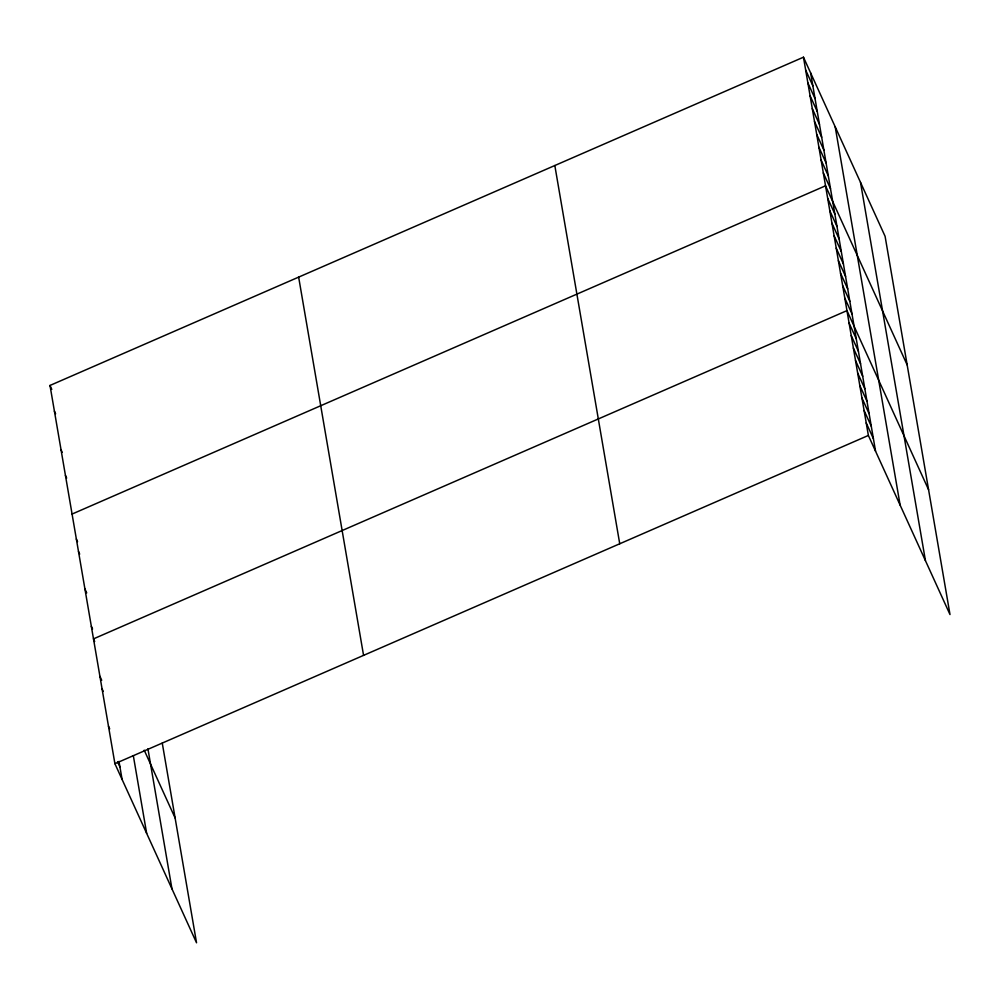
<?xml version="1.0" encoding="UTF-8"?>
<svg xmlns="http://www.w3.org/2000/svg" width="1000" height="1000" viewBox="0 0 1000 1000"><rect width="100%" height="100%" fill="white"/><g stroke="black" fill="none" stroke-linecap="round" stroke-linejoin="round"><path stroke-width="1.5" d="M162.262 743.088L196.537 942.8L114.913 763.7L50 385.45L803.462 57.2L885.088 236.3L950 614.55L868.375 435.45L803.462 57.2M72.075 514.062L825.537 185.8L907.163 364.9M114.913 763.7L868.375 435.45M805.675 70.062L812.85 85.8M807.875 82.925L815.05 98.65M810.088 95.787L817.262 111.512M812.3 108.637L819.463 124.375M814.5 121.5L821.675 137.238M816.712 134.362L823.875 150.1M818.913 147.225L826.087 162.963M821.125 160.087L828.288 175.812M823.325 172.95L830.5 188.675M827.675 198.287L834.85 214.025M829.825 210.763L836.988 226.5M831.963 223.25L839.137 238.988M834.1 235.738L841.275 251.462M836.25 248.212L843.413 263.95M838.388 260.7L845.562 276.425M840.537 273.175L847.7 288.913M842.675 285.663L849.85 301.4M844.812 298.137L851.988 313.875M928.575 489.725L846.963 310.625L93.488 638.875L94.688 641.5M849.1 323.113L856.275 338.837M851.237 335.588L858.413 351.325M853.388 348.075L860.55 363.8M855.525 360.55L862.7 376.287M857.675 373.038L864.837 388.775M859.812 385.513L866.988 401.25M861.95 398L869.125 413.738M864.1 410.487L871.263 426.213M866.237 422.962L873.413 438.7M50 385.45L51.788 389.387M54.413 411.175L55.613 413.8M61.037 449.762L62.225 452.375M65.45 475.475L66.65 478.1M76.35 539.025L77.55 541.65M78.5 551.5L79.688 554.125M84.925 588.95L86.713 592.888M91.35 626.4L92.55 629.025M144.213 750.188L175.113 817.975M99.925 676.325L101.713 680.263M102.062 688.812L103.25 691.425M108.488 726.25L109.688 728.875M117.55 761.712L119.938 766.95M860.512 182.387L925.438 560.638M835.2 126.85L900.125 505.087M810.638 72.938L875.55 451.175M554.825 165.525L619.738 543.775M298.65 277.137L363.562 655.375M147.925 748.812L171.962 888.888M133.325 755.675L146.65 833.35M118.987 761.4L122.088 779.438"/></g></svg>
